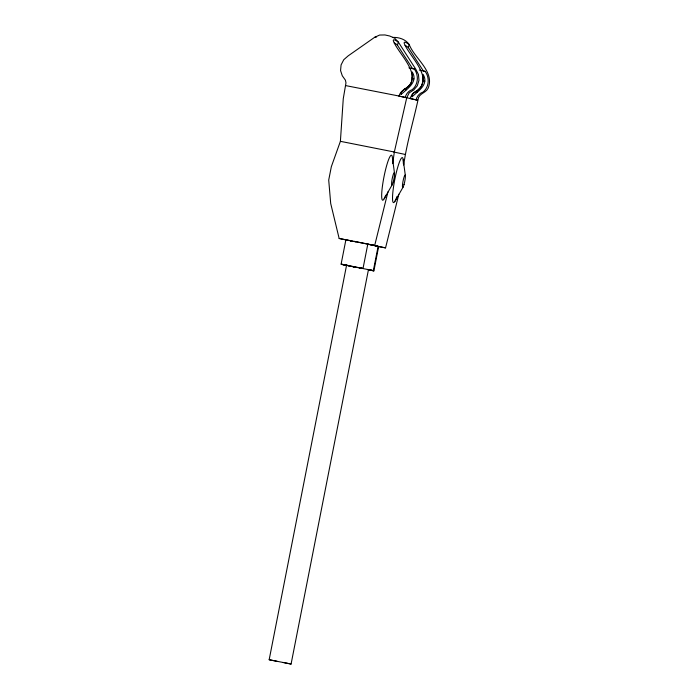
<?xml version="1.0" encoding="UTF-8"?>
<svg xmlns="http://www.w3.org/2000/svg" width="699" height="699" viewBox="0 0 699 699"><rect width="100%" height="100%" fill="white"/><g stroke="black" fill="none" stroke-linecap="round" stroke-linejoin="round"><path stroke-width="1.05" d="M346.713 240.028L339.146 238.464L330.697 203.461L328.713 180.062L331.335 166.694L340.396 141.329L343.261 98.76L345.97 82.858L345.411 80.158L342.292 75.789L340.562 70.564L341.086 64.893L343.759 59.712L348.163 55.868L374.629 37.327L379.609 35.046L384.957 34.95L389.666 35.999L394.586 38.104L398.334 42.097L415.835 69.271L418.456 74.496L418.972 80.315L417.312 85.767L413.738 89.961L409.195 92.836L406.739 97.746L394.332 151.998L392.689 163.645M403.699 164.999C406.888 142.203 413.791 120.018 418.518 97.537C420.562 93.107 426.067 92.652 428.172 88.179C434.918 71.281 414.603 58.646 409.195 44.509C405.542 39.24 398.797 37.091 392.602 37.423M349.046 265.742L341.112 264.143L345.891 239.792L351.248 240.823M277.092 661.333L269.167 659.734L346.547 265.349M361.628 268.267L359.207 267.726L363.026 268.46L367.805 244.108L339.146 238.464M269.167 659.734L291.081 664.05L368.452 269.665L367.386 269.43M368.443 269.692L373.353 270.635L378.133 246.284L367.412 244.117L374.69 245.471L387.98 191.841M368.53 269.849L373.886 270.871L378.657 246.52M398.832 194.252L385.551 247.883L378.29 246.485M398.946 96.06L405.219 97.449C406.049 93.867 408.653 90.748 412.218 89.664C418.36 84.605 418.893 75.239 414.315 68.965L412.559 68.616L397.46 45.173L398.334 42.097A72.163 5.688 46.8 0 0 393.397 40.996C398.316 54.094 425.307 76.934 404.433 89.393C402.755 90.547 400.789 92.277 400.999 94.531C407.29 88.721 418.421 81.897 412.227 71.971L412.157 78.83M409.806 98.472L416.071 99.861C416.901 96.279 419.505 93.159 423.07 92.076C429.212 87.017 429.745 77.65 425.167 71.377L423.411 71.027L408.312 47.584L409.195 44.509A72.163 5.688 46.8 0 0 404.249 43.408C409.168 56.505 436.159 79.345 415.285 91.805C413.616 92.958 411.65 94.688 411.86 96.943C418.151 91.132 429.273 84.308 423.078 74.382L423.009 81.241L421.2 86.667L417.329 90.756L412.593 93.587L409.955 98.463L405.219 97.449M411.851 79.738C411.493 88.223 400.667 88.397 399.103 96.051L345.83 85.627M384.188 198.743L392.253 184.676M395.04 201.155L403.113 187.087M406.538 97.729L399.103 96.051M417.39 100.14L409.955 98.463M340.396 141.329L394.114 151.971M404.974 154.383L393.974 152.067M350.356 240.788L352.322 241.164M371.256 244.965L378.133 246.284M341.112 264.143L363.026 268.46M352.925 266.738L354.839 267.105M353.773 241.417L355.782 241.81M362.143 268.451L341.645 264.388L347.324 265.55M359.898 268.154L361.82 268.53M354.043 241.338L374.69 245.471M374.795 245.707L385.551 247.883M416.071 99.861L417.591 100.158M350.085 240.797L352.104 241.199M360.527 268.067L373.353 270.635M353.039 266.791L354.996 267.184L353.371 266.756M367.919 269.665L373.886 270.871M283.156 662.451L291.081 664.05M408.898 67.812L414.315 68.965M419.321 70.083L425.167 71.377M347.08 265.358L349.509 265.891M422.781 80.385L424.756 81.285M411.929 77.973L413.904 78.882M415.189 91.342L417.058 92.198M404.337 88.93L406.206 89.787M408.312 47.584L407.29 46.711A70.931 7.007 57.5 0 0 405.079 45.452M397.46 45.173L396.438 44.299A70.931 7.007 57.5 0 0 394.219 43.041M403.192 159.59L405.359 175.615M394.507 173.203L392.34 157.179A22.927 3.189 -78.9 0 0 386.713 165.357A22.927 3.189 -78.9 0 0 381.689 194.357A22.927 3.189 -78.9 0 0 385.743 195.239M397.006 196.498A22.927 3.189 -78.9 0 1 392.576 195.938A22.927 3.189 -78.9 0 1 398.57 164.527A22.927 3.189 -78.9 0 1 403.306 163.461M374.629 37.327A72.163 6.099 -24.6 0 1 376.604 36.968M404.039 184.545A6.326 0.882 -78.9 0 0 405.123 175.065A6.326 0.882 -78.9 0 0 402.554 184.213A6.326 0.882 -78.9 0 0 404.039 184.545M393.188 182.133A6.326 0.882 -78.9 0 0 394.271 172.662A6.326 0.882 -78.9 0 0 391.702 181.801A6.326 0.882 -78.9 0 0 393.188 182.133"/></g></svg>
